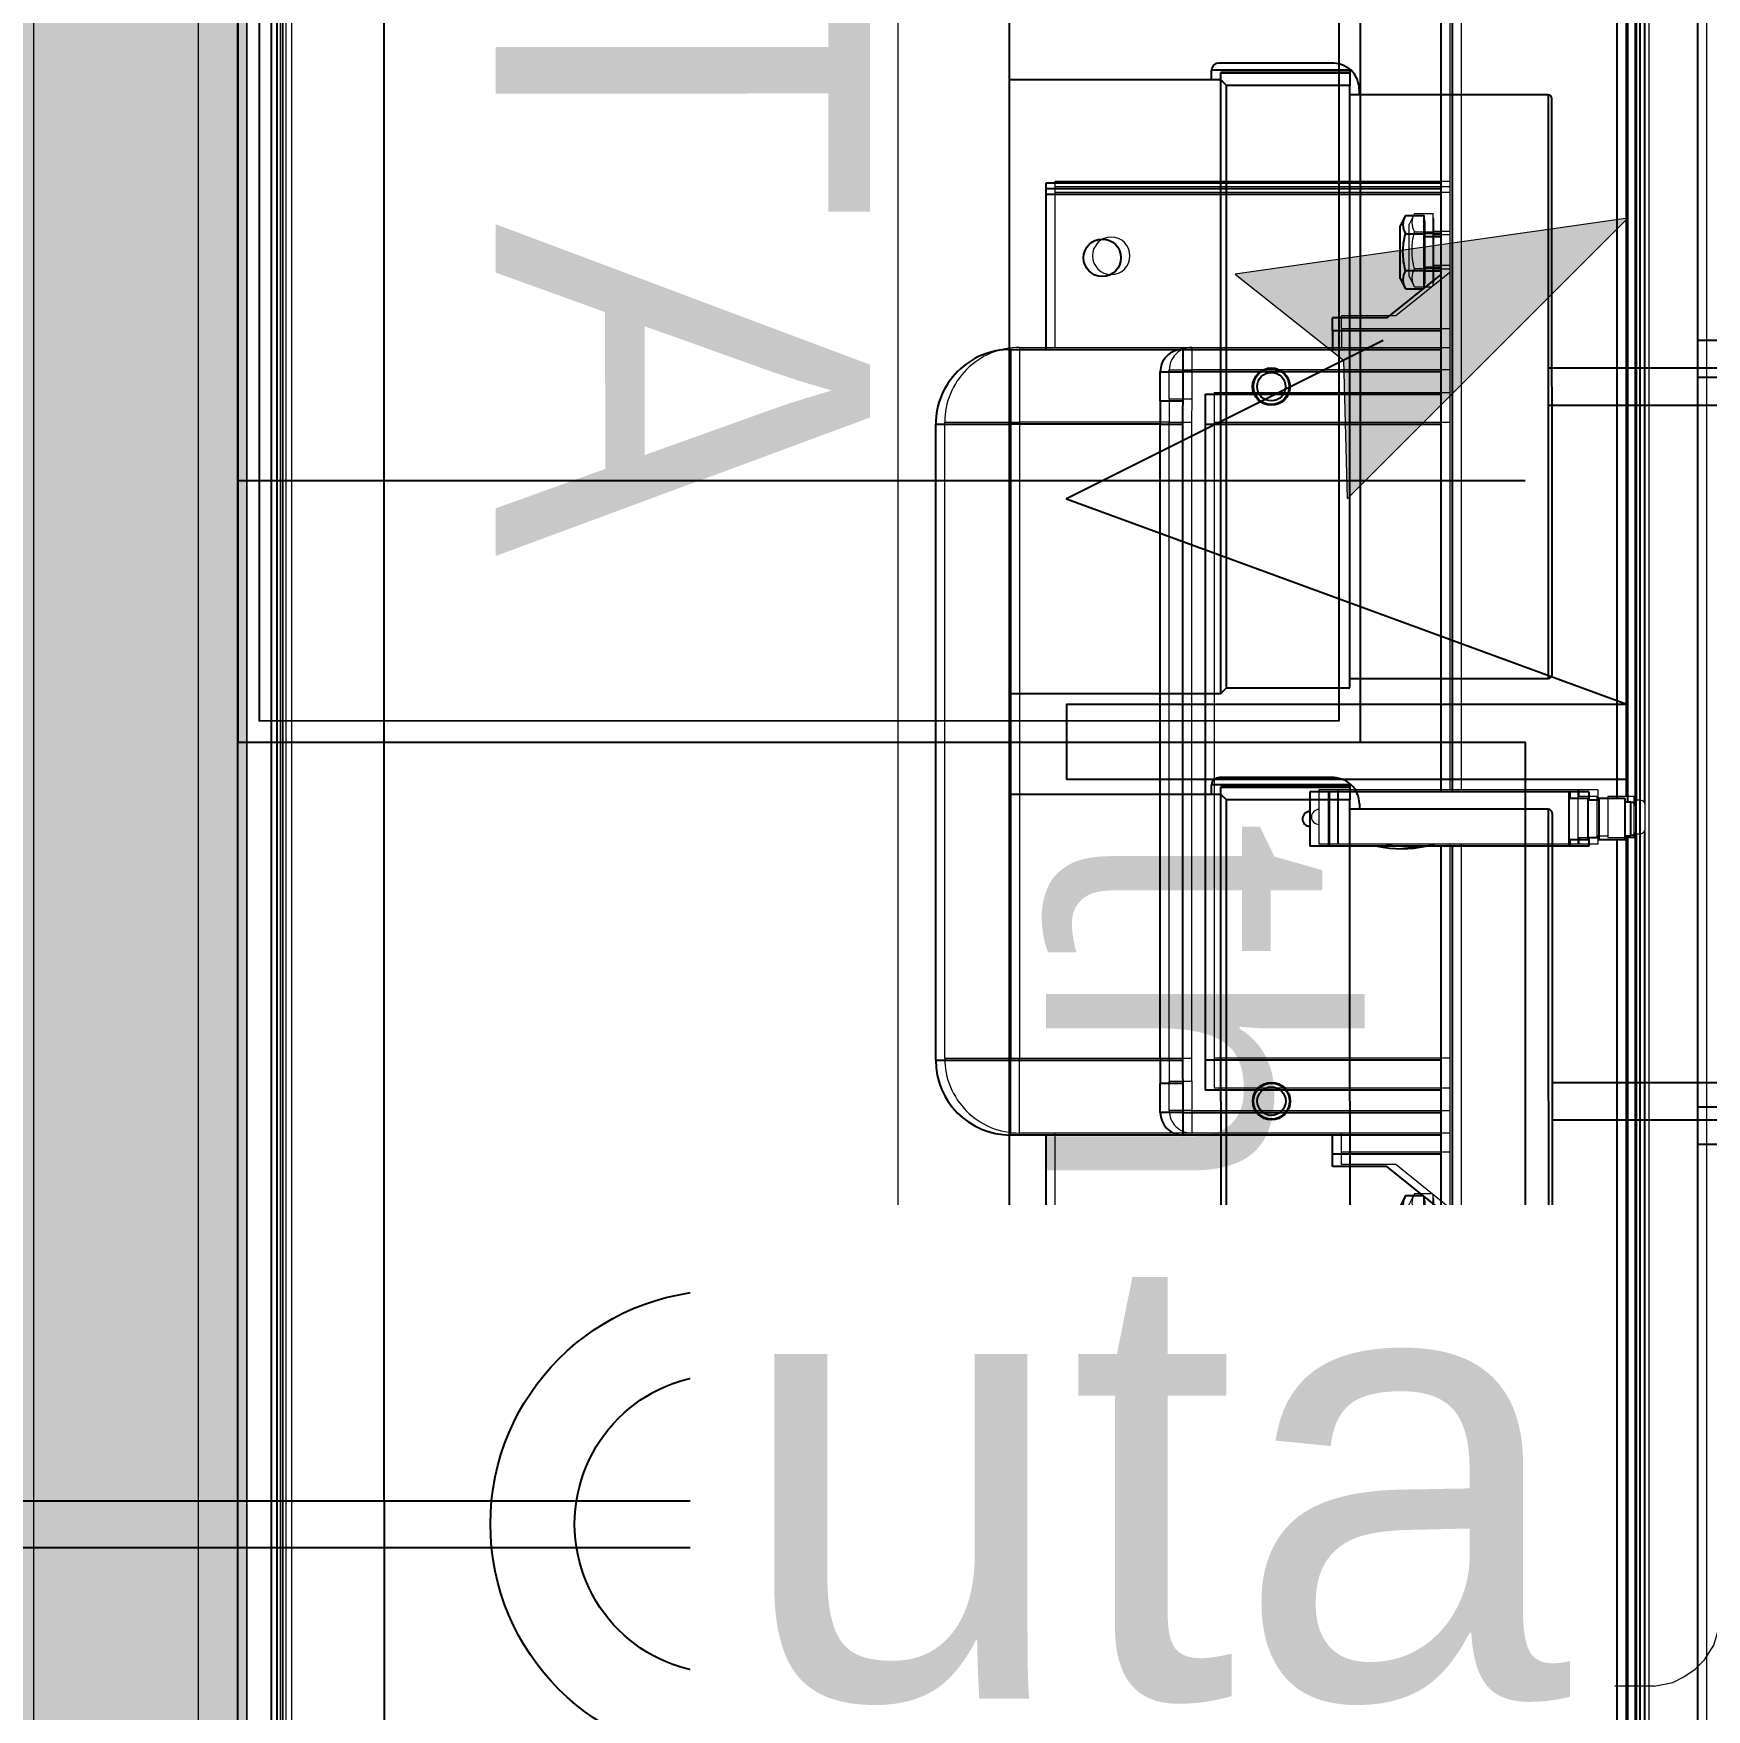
# Model space of a CAD drawing. Header units: centimetres. Extents: x 2666 to 9670, y 1889 to 5633.
# Drawn here: x 5246.33 to 5291.04, y 4319.48 to 4364.28 of the extents above; entities that cross this region are included whole.
import ezdxf

# ---------------------------------------------------------------- set-up
doc = ezdxf.new("R2010")
doc.units = ezdxf.units.CM
doc.header["$LTSCALE"] = 12.7
doc.linetypes.add('prlm_vmc', pattern=[0.282222, 0.141111, -0.141111])
for name, color, linetype, lineweight in [('B amÈnagement intÈrieur', 7, 'Continuous', 5), ('B aménagement intérieur', 7, 'Continuous', 5), ('B Général', 7, 'Continuous', 5), ('C ANNOTATIONS-prestations', 7, 'Continuous', 5), ('F REMPLISSAGE-vert clair', 7, 'Continuous', 13), ('F REMPLISSAGE-vert clair-1', 7, 'Continuous', 5), ('F REMPLISSAGE-vert foncÈ', 7, 'Continuous', 5), ('F REMPLISSAGE-vert foncé', 7, 'Continuous', 13), ('prlm-ELEC-CFO', 1, 'Continuous', 25)]:
    doc.layers.add(name, color=color, linetype=linetype, lineweight=lineweight)
doc.layers.add('MTI900_Alu', color=252, linetype='Continuous')
doc.layers.add('prlm-CHAUFF', color=4, linetype='Continuous')
doc.styles.add('prlm-chauff', font='trebucbi.ttf', dxfattribs={"height": 18})
doc.styles.add('prlm-elec-cfo', font='comic.ttf', dxfattribs={"height": 12})

# ---------------------------------------------------------------- blocks, each defined once
blk = doc.blocks.new('G 100_80')
at = {"layer": 'B Général', "color": 7, "linetype": 'Continuous', "lineweight": 5, "flags": 128}
blk.add_lwpolyline([(9.5, -45), (9.5, 45), (48.52, 45), (48.52, -45)], close=True, dxfattribs=at)
at = {"layer": 'C ANNOTATIONS-prestations', "lineweight": 5}
for p, q in [((46.87, 43.75), (46.87, -43.75)), ((46.97, -43.75), (46.97, 43.75)), ((9.5, 42.25), (9.5, -42.25)), ((10.55, 41.05), (10.55, -41.05)), ((10.7, 41), (10.7, -41)), ((41.65, 2.775), (41.65, 40.287)), ((41.95, 2.775), (41.95, 40.274)), ((10.4, 39.6), (10.4, -39.6)), ((46.35, 2.6), (46.35, 36.034)), ((46.65, 35.974), (46.65, 2.5)), ((46.85, 31.75), (46.85, 2.433)), ((31.1, 14.95), (41.65, 14.95)), ((31.1, 14.8), (31.1, 14.95)), ((31.1, 14.8), (41.65, 14.8)), ((31.1, 14.8), (31.1, 14.65)), ((31.1, 14.65), (31.1, 10.5)), ((31.1, 14.65), (41.65, 14.65)), ((40.56, 13.8), (40.704, 14.082)), ((40.704, 14.082), (41.2, 14.082)), ((41.2, 14.082), (41.2, 13.836)), ((41.2, 13.95), (41.22, 13.95)), ((41.22, 13.95), (41.22, 12.25)), ((40.56, 13.8), (40.56, 12.4)), ((40.704, 13.591), (41.2, 13.591)), ((41.2, 13.836), (41.2, 13.591)), ((41.2, 13.591), (41.2, 13.1)), ((41.22, 13.6), (41.65, 13.6)), ((41.65, 13.508), (41.22, 13.508)), ((41.2, 13.1), (41.2, 12.609)), ((40.704, 12.609), (41.2, 12.609)), ((41.2, 12.609), (41.2, 12.364)), ((41.65, 12.692), (41.22, 12.692)), ((41.65, 12.6), (41.22, 12.6)), ((41.65, 12.504), (40.205, 11.342)), ((40.704, 12.119), (40.56, 12.4)), ((40.704, 12.119), (41.171, 12.119)), ((41.2, 12.364), (41.2, 12.142)), ((41.22, 12.25), (41.2, 12.25)), ((38.75, 11.342), (38.75, 11)), ((40.205, 11.342), (38.75, 11.342)), ((38.75, 11), (41.65, 11)), ((38.75, 11), (38.75, 10.5)), ((34.75, 10.5), (30.15, 10.5)), ((30.15, 10.5), (30.15, 8.5)), ((41.65, 10.5), (34.75, 10.5)), ((34.75, 9.9), (34.75, 10.5)), ((34.15, 9.9), (34.15, 9.125)), ((34.75, 9.9), (34.15, 9.9)), ((34.75, 9.9), (41.65, 9.9)), ((34.75, 9.125), (34.75, 9.9)), ((34.15, 8.5), (34.15, 9.125)), ((34.75, 9.125), (34.15, 9.125)), ((35.35, -9.3), (35.35, 9.3)), ((41.65, 9.3), (35.35, 9.3)), ((28.15, 8.5), (28.15, -8.5)), ((28.15, 8.5), (30.15, 8.5)), ((30.15, -8.5), (30.15, 8.5)), ((30.15, 8.5), (34.15, 8.5)), ((34.15, 8.5), (34.15, -8.5)), ((34.15, 8.5), (34.742, 8.5)), ((34.742, -8.5), (34.742, 8.5)), ((41.65, 8.5), (35.35, 8.5)), ((38.65, 2.775), (38.15, 2.775)), ((38.15, 1.325), (38.15, 2.775)), ((38.65, 1.325), (38.65, 2.775)), ((38.675, 2.775), (38.65, 2.775)), ((38.675, 2.775), (38.675, 1.325)), ((45.075, 2.775), (38.675, 2.775)), ((45.075, 2.775), (45.075, 1.325)), ((45.1, 2.775), (45.075, 2.775)), ((45.6, 2.775), (45.1, 2.775)), ((45.1, 2.6), (45.1, 2.775)), ((45.6, 2.55), (45.6, 2.775)), ((45.075, 2.6), (45.575, 2.6)), ((45.575, 1.5), (45.575, 2.6)), ((45.575, 2.55), (45.875, 2.55)), ((45.875, 1.5), (45.875, 2.6)), ((45.875, 2.6), (46.575, 2.6)), ((46.575, 2.6), (46.575, 1.5)), ((46.575, 2.5), (46.725, 2.5)), ((46.725, 2.5), (46.725, 1.6)), ((45.575, 1.5), (45.075, 1.5)), ((45.1, 1.325), (45.1, 1.5)), ((45.875, 1.55), (45.575, 1.55)), ((45.6, 1.325), (45.6, 1.55)), ((46.575, 1.5), (45.875, 1.5)), ((46.35, -36.044), (46.35, 1.5)), ((46.725, 1.6), (46.575, 1.6)), ((46.65, 1.6), (46.65, -35.984)), ((46.85, 1.667), (46.85, -31.75)), ((38.65, 1.325), (38.15, 1.325)), ((38.675, 1.325), (38.65, 1.325)), ((45.075, 1.325), (38.675, 1.325)), ((41.65, -40.287), (41.65, 1.325)), ((41.95, -40.274), (41.95, 1.325)), ((45.1, 1.325), (45.075, 1.325)), ((45.6, 1.325), (45.1, 1.325)), ((28.15, -8.5), (30.15, -8.5)), ((34.15, -8.5), (30.15, -8.5)), ((30.15, -10.5), (30.15, -8.5)), ((34.15, -9.124), (34.15, -8.5)), ((34.15, -8.5), (34.742, -8.5)), ((35.35, -8.5), (41.65, -8.5)), ((34.15, -9.124), (34.15, -9.9)), ((34.15, -9.124), (34.75, -9.124)), ((34.75, -9.9), (34.75, -9.124)), ((35.35, -9.3), (41.65, -9.3)), ((34.15, -9.9), (34.75, -9.9)), ((41.65, -9.9), (34.75, -9.9)), ((34.75, -10.5), (34.75, -9.9)), ((30.15, -10.5), (34.75, -10.5)), ((31.1, -10.5), (31.1, -14.65)), ((34.75, -10.5), (41.65, -10.5)), ((38.75, -11), (38.75, -10.5)), ((41.65, -11), (38.75, -11)), ((38.75, -11), (38.75, -11.342)), ((40.205, -11.342), (38.75, -11.342)), ((41.65, -12.504), (40.205, -11.342)), ((40.56, -12.4), (40.704, -12.118)), ((40.56, -12.4), (40.56, -13.8)), ((40.704, -12.118), (41.171, -12.118)), ((41.2, -12.142), (41.2, -12.364)), ((41.2, -12.25), (41.22, -12.25)), ((41.2, -12.364), (41.2, -12.609)), ((41.22, -12.25), (41.22, -13.95)), ((40.704, -12.609), (41.2, -12.609)), ((41.2, -12.609), (41.2, -13.1)), ((41.22, -12.6), (41.65, -12.6)), ((41.65, -12.692), (41.22, -12.692)), ((41.2, -13.1), (41.2, -13.591)), ((40.704, -14.081), (40.56, -13.8)), ((40.704, -13.591), (41.2, -13.591)), ((41.2, -13.591), (41.2, -13.836)), ((41.2, -13.836), (41.2, -14.081)), ((41.65, -13.508), (41.22, -13.508)), ((41.65, -13.6), (41.22, -13.6)), ((40.704, -14.081), (41.2, -14.081)), ((41.22, -13.95), (41.2, -13.95)), ((31.1, -14.65), (31.1, -14.8)), ((31.1, -14.65), (41.65, -14.65)), ((31.1, -14.8), (41.65, -14.8)), ((31.1, -14.8), (31.1, -14.95)), ((31.1, -14.95), (41.65, -14.95))]:
    blk.add_line(p, q, dxfattribs=at)
at = {"layer": 'C ANNOTATIONS-prestations', "lineweight": 5, "flags": 128}
for points in [[(40.704, 13.591, -0.132797), (40.637, 13.836, -0.132797), (40.704, 14.082)], [(40.704, 12.119, -0.132797), (40.637, 12.364, -0.132797), (40.704, 12.609)], [(28.15, 8.5, -0.198912), (28.736, 9.914, -0.198912), (30.15, 10.5)], [(34.15, 9.9, -0.198912), (34.326, 10.324, -0.198912), (34.75, 10.5)], [(39.95, 2.775, -0.057544), (40.6, 2.85, -0.057544), (41.25, 2.775)], [(38.15, 1.85, -0.414214), (37.95, 2.05, -0.414214), (38.15, 2.25)], [(46.725, 2.5, -0.16547), (46.816, 2.469, -0.16547), (46.87, 2.388)], [(46.87, 1.712, -0.16547), (46.816, 1.631, -0.16547), (46.725, 1.6)], [(30.15, -10.5, -0.198912), (28.736, -9.914, -0.198912), (28.15, -8.5)], [(34.75, -10.5, -0.198912), (34.326, -10.324, -0.198912), (34.15, -9.9)], [(40.704, -12.609, -0.132797), (40.637, -12.364, -0.132797), (40.704, -12.118)], [(40.704, -14.081, -0.132797), (40.637, -13.836, -0.132797), (40.704, -13.591)]]:
    blk.add_lwpolyline(points, format="xyb", dxfattribs=at)
blk.add_lwpolyline([(34.75, -9.124), (34.742, -8.506), (34.742, -8.5)], dxfattribs=at)
at = {"layer": 'C ANNOTATIONS-prestations', "lineweight": 5}
for centre in [(32.6, 12.95), (32.6, -12.95)]:
    blk.add_circle(centre, 0.5, dxfattribs=at)
for points in [[(40.704, 13.591), (40.575, 13.098), (40.702, 12.615), (40.703, 12.612), (40.704, 12.609)], [(34.742, 8.5), (34.746, 8.812), (34.75, 9.118), (34.75, 9.121), (34.75, 9.125)], [(40.704, -12.609), (40.575, -13.102), (40.702, -13.585), (40.703, -13.588), (40.704, -13.591)]]:
    blk.add_open_spline(points, degree=2, knots=[0, 0, 0, 1, 1, 2, 2, 2], dxfattribs=at)
blk = doc.blocks.new('xi.thema+')
at = {"layer": 'prlm-CHAUFF', "color": 7, "linetype": 'prlm_vmc', "ltscale": 30}
for points in [[(-27.9, 0), (-27.9, 34.4)], [(27.9, 0), (27.9, 34.4)]]:
    blk.add_lwpolyline(points, dxfattribs=at)
at = {"layer": 'prlm-CHAUFF', "color": 0}
blk.add_lwpolyline([(-20.9, 0), (-20.9, 34.4), (20.9, 34.4), (20.9, 0)], close=True, dxfattribs=at)
for radius in [6.25, 4]:
    blk.add_circle((0, 13), radius, dxfattribs=at)
at = {"layer": 'prlm-CHAUFF', "color": 0, "insert": (0, 25.539), "char_height": 8, "width": 7.19706, "attachment_point": 5, "style": 'prlm-chauff'}
blk.add_mtext('thema+', dxfattribs=at)
blk = doc.blocks.new('A n0.MTI900_Alu_390')
at = {"layer": 'MTI900_Alu', "color": 1, "linetype": 'Continuous'}
for p, q in [((-4.225, 0), (4.225, 0)), ((-4.105, -0.105), (4.105, -0.105)), ((-4.1, -0.12), (4.1, -0.12)), ((-3.96, -0.09), (3.96, -0.09)), ((-0.85, -1.865), (0.85, -1.865)), ((-0.85, -1.865), (-0.85, -2.065)), ((0.85, -1.865), (0.85, -2.065)), ((-1.05, -2.525), (-1.05, -2.065)), ((-1.05, -2.065), (-0.85, -2.065)), ((0.85, -2.065), (-0.85, -2.065)), ((-0.85, -2.065), (-0.85, -2.465)), ((0.85, -2.465), (0.85, -2.065)), ((1.05, -2.065), (0.85, -2.065)), ((1.05, -2.065), (1.05, -2.525)), ((-1.495, -2.16), (-1.495, -3.215)), ((-1.48, -2.16), (-1.495, -2.16)), ((-1.48, -2.16), (-1.48, -3.215)), ((-1.48, -2.16), (-1.465, -2.16)), ((-1.465, -2.16), (-1.05, -2.16)), ((-1.465, -2.16), (-1.465, -3.215)), ((1.05, -2.16), (1.465, -2.16)), ((1.465, -2.16), (1.48, -2.16)), ((1.465, -2.16), (1.465, -3.215)), ((1.48, -2.16), (1.48, -3.215)), ((1.48, -2.16), (1.495, -2.16)), ((1.495, -2.16), (1.495, -3.215)), ((-0.99, -2.465), (-0.9124, -2.465)), ((-0.99, -2.525), (-0.99, -2.465)), ((-0.85, -2.465), (-0.9124, -2.465)), ((-0.9124, -2.525), (-0.9124, -2.465)), ((-0.85, -2.465), (0.85, -2.465)), ((-0.85, -2.465), (-0.85, -2.5242)), ((0.9124, -2.465), (0.85, -2.465)), ((0.85, -2.465), (0.85, -2.5242)), ((0.9124, -2.465), (0.99, -2.465)), ((0.9124, -2.465), (0.9124, -2.525)), ((0.99, -2.465), (0.99, -2.525)), ((-1.05, -3.215), (-1.05, -2.525)), ((-0.99, -2.525), (-1.05, -2.525)), ((-0.99, -2.525), (-0.99, -3.215)), ((-0.9124, -2.525), (-0.99, -2.525)), ((0.85, -2.5242), (-0.85, -2.5242)), ((0.99, -2.525), (0.9124, -2.525)), ((0.99, -3.215), (0.99, -2.525)), ((1.05, -2.525), (0.99, -2.525)), ((1.05, -2.525), (1.05, -3.215)), ((0.93, -2.585), (-0.93, -2.585)), ((-0.93, -3.215), (-0.93, -2.585)), ((-0.85, -3.215), (-0.85, -2.585)), ((0.85, -2.585), (0.85, -3.215)), ((0.93, -2.585), (0.93, -3.215)), ((-0.2775, -2.915), (-0.2775, -2.865)), ((-0.1325, -2.865), (-0.2775, -2.865)), ((-0.1325, -2.915), (-0.1325, -2.865)), ((-1.1342, -2.925), (-1.1, -2.925)), ((-1.1342, -3.0705), (-1.1342, -2.925)), ((-1.1, -2.925), (-1.1, -3.215)), ((-1.1, -2.925), (-1.05, -2.925)), ((-0.1325, -2.915), (-0.2775, -2.915)), ((-0.2775, -2.9175), (-0.2775, -2.915)), ((-0.2775, -2.9175), (-0.1325, -2.9175)), ((-0.2775, -3.5575), (-0.2775, -2.9175)), ((-0.1325, -2.9175), (-0.1325, -2.915)), ((-0.1325, -3.5575), (-0.1325, -2.9175)), ((1.1, -2.925), (1.05, -2.925)), ((1.1, -3.215), (1.1, -2.925)), ((1.1, -2.925), (1.1342, -2.925)), ((1.1342, -3.0705), (1.1342, -2.925)), ((-1.2504, -3.215), (-1.1342, -3.0705)), ((1.2504, -3.215), (1.1342, -3.0705)), ((-1.38, -3.106), (-1.4081, -3.1204)), ((-1.4081, -3.1204), (-1.4081, -3.17)), ((-1.38, -3.106), (-1.24, -3.106)), ((-1.3591, -3.1204), (-1.3591, -3.17)), ((-1.2609, -3.1204), (-1.2609, -3.17)), ((-1.2119, -3.1204), (-1.24, -3.106)), ((-1.2119, -3.1204), (-1.2119, -3.1671)), ((1.24, -3.106), (1.2119, -3.1204)), ((1.2119, -3.1204), (1.2119, -3.1671)), ((1.24, -3.106), (1.38, -3.106)), ((1.2609, -3.1204), (1.2609, -3.17)), ((1.3591, -3.1204), (1.3591, -3.17)), ((1.4081, -3.1204), (1.38, -3.106)), ((1.4081, -3.1204), (1.4081, -3.17)), ((-1.4081, -3.17), (-1.3836, -3.17)), ((-1.395, -3.17), (-1.395, -3.172)), ((-1.395, -3.172), (-1.225, -3.172)), ((-1.3836, -3.17), (-1.3591, -3.17)), ((-1.36, -3.172), (-1.36, -3.215)), ((-1.3591, -3.17), (-1.31, -3.17)), ((-1.3508, -3.215), (-1.3508, -3.172)), ((-1.31, -3.17), (-1.2609, -3.17)), ((-1.2692, -3.215), (-1.2692, -3.172)), ((-1.2609, -3.17), (-1.2364, -3.17)), ((-1.26, -3.215), (-1.26, -3.172)), ((-1.2364, -3.17), (-1.2142, -3.17)), ((-1.225, -3.172), (-1.225, -3.17)), ((1.2142, -3.17), (1.2364, -3.17)), ((1.225, -3.17), (1.225, -3.172)), ((1.225, -3.172), (1.395, -3.172)), ((1.2364, -3.17), (1.2609, -3.17)), ((1.26, -3.172), (1.26, -3.215)), ((1.2609, -3.17), (1.31, -3.17)), ((1.2692, -3.215), (1.2692, -3.172)), ((1.31, -3.17), (1.3591, -3.17)), ((1.3508, -3.215), (1.3508, -3.172)), ((1.3591, -3.17), (1.3836, -3.17)), ((1.36, -3.215), (1.36, -3.172)), ((1.3836, -3.17), (1.4081, -3.17)), ((1.395, -3.172), (1.395, -3.17)), ((-0.2775, -3.215), (-4.0287, -3.215)), ((4.0287, -3.215), (-0.1325, -3.215)), ((-0.2775, -3.245), (-4.0274, -3.245)), ((4.0274, -3.245), (-0.1325, -3.245)), ((-0.2775, -3.5575), (-0.1325, -3.5575)), ((-0.2775, -3.56), (-0.2775, -3.5575)), ((-0.2775, -3.61), (-0.2775, -3.56)), ((-0.26, -3.56), (-0.2775, -3.56)), ((-0.26, -3.5575), (-0.26, -3.6075)), ((-0.15, -3.6075), (-0.15, -3.5575)), ((-0.1325, -3.56), (-0.15, -3.56)), ((-0.1325, -3.56), (-0.1325, -3.5575)), ((-0.1325, -3.61), (-0.1325, -3.56)), ((-0.255, -3.61), (-0.2775, -3.61)), ((-0.15, -3.6075), (-0.26, -3.6075)), ((-0.255, -3.6075), (-0.255, -3.6375)), ((-0.155, -3.6375), (-0.155, -3.6075)), ((-0.1325, -3.61), (-0.155, -3.61)), ((-0.15, -3.6375), (-0.26, -3.6375)), ((-0.26, -3.6375), (-0.26, -3.7075)), ((-0.15, -3.7075), (-0.15, -3.6375)), ((-0.26, -3.685), (-3.6034, -3.685)), ((-3.5974, -3.715), (-0.25, -3.715)), ((-0.26, -3.7075), (-0.15, -3.7075)), ((-0.25, -3.7075), (-0.25, -3.7225)), ((-0.16, -3.7225), (-0.16, -3.7075)), ((-0.16, -3.715), (3.5984, -3.715)), ((3.6044, -3.685), (-0.15, -3.685)), ((-4.375, -3.737), (4.375, -3.737)), ((4.375, -3.747), (-4.375, -3.747)), ((-3.175, -3.735), (-0.2433, -3.735)), ((-0.25, -3.7225), (-0.16, -3.7225)), ((-0.1667, -3.735), (3.175, -3.735)), ((-4.375, -3.902), (4.375, -3.902)), ((-1.075, -3.9853), (-1.075, -3.902)), ((-0.975, -3.902), (-0.975, -3.973)), ((0.975, -3.973), (0.975, -3.902)), ((1.075, -3.902), (1.075, -3.9853))]:
    blk.add_line(p, q, dxfattribs=at)
for centre in [(-1.295, -2.31), (1.295, -2.31)]:
    blk.add_circle(centre, 0.05, dxfattribs=at)
for centre, radius, start, end in [((-0.85, -2.065), 0.2, 90, 180), ((0.85, -2.065), 0.2, 0, 90), ((-0.99, -2.525), 0.06, 90, 180), ((0.99, -2.525), 0.06, 0, 90), ((-0.205, -2.865), 0.02, 0, 180), ((0, -3.11), 0.285, 166.8264, 193.1736), ((-1.3836, -3.1624), 0.0487, 59.7422, 120.2578), ((-1.2364, -3.1624), 0.0487, 59.7422, 120.2578), ((1.2364, -3.1624), 0.0487, 59.7422, 120.2578), ((1.3836, -3.1624), 0.0487, 59.7422, 120.2578), ((-0.235, -3.7225), 0.015, 180, 255.1649), ((-0.175, -3.7225), 0.015, 284.8351, 0)]:
    blk.add_arc(centre, radius, start, end, dxfattribs=at)
for points, knots in [([(-0.85, -2.5242), (-0.8604, -2.5242), (-0.8708, -2.5243), (-0.8916, -2.5247), (-0.902, -2.525), (-0.9124, -2.525)], [0, 0, 0, 0, 0.5, 0.5, 1, 1, 1, 1]), ([(0.9124, -2.525), (0.902, -2.525), (0.8916, -2.5247), (0.8708, -2.5243), (0.8604, -2.5242), (0.85, -2.5242)], [0, 0, 0, 0, 0.5, 0.5, 1, 1, 1, 1]), ([(-1.3591, -3.1204), (-1.3511, -3.1183), (-1.343, -3.1166), (-1.3306, -3.1149), (-1.3265, -3.1144), (-1.3182, -3.1138), (-1.3141, -3.1137), (-1.3017, -3.1137), (-1.2935, -3.1143), (-1.2772, -3.1166), (-1.269, -3.1183), (-1.2609, -3.1204)], [0, 0, 0, 0, 0.25, 0.25, 0.375, 0.375, 0.5, 0.5, 0.75, 0.75, 1, 1, 1, 1]), ([(1.2609, -3.1204), (1.269, -3.1183), (1.2772, -3.1166), (1.2935, -3.1143), (1.3017, -3.1137), (1.3141, -3.1137), (1.3182, -3.1138), (1.3265, -3.1144), (1.3306, -3.1149), (1.343, -3.1166), (1.3511, -3.1183), (1.3591, -3.1204)], [0, 0, 0, 0, 0.25, 0.25, 0.5, 0.5, 0.625, 0.625, 0.75, 0.75, 1, 1, 1, 1])]:
    blk.add_open_spline(points, degree=3, knots=knots, dxfattribs=at)
blk = doc.blocks.new('xi.uta-yzen-g')
at = {"layer": 'prlm-CHAUFF', "ltscale": 50}
for p, q in [((-17.3, 35.02), (-1.7, 35.02)), ((-17.3, 35.02), (-17.3, 29.72)), ((-1.8, 35.12), (-17.2, 35.12)), ((-1.7, 29.72), (-1.7, 35.02)), ((1.8, 35.02), (17.4, 35.02)), ((1.8, 35.02), (1.8, 29.72)), ((1.9, 35.12), (17.3, 35.12)), ((17.4, 29.72), (17.4, 35.02)), ((20.9, 35.02), (36.5, 35.02)), ((20.9, 35.02), (20.9, 29.72)), ((21, 35.12), (36.4, 35.12)), ((-17.956, 29.72), (-17.55, 29.72)), ((-17.956, 29.72), (-17.956, 26.02)), ((-17.9, 29.72), (-17.9, 26.27)), ((-17.88, 29.72), (-17.88, 26.27)), ((-1.45, 29.72), (-17.55, 29.72)), ((-17.55, 29.72), (-17.55, 26.42)), ((-17.45, 29.97), (-17.3, 29.97)), ((-1.45, 26.42), (-1.45, 29.72)), ((1.144, 29.72), (1.55, 29.72)), ((1.144, 29.72), (1.144, 26.02)), ((1.2, 29.72), (1.2, 26.27)), ((1.22, 29.72), (1.22, 26.27)), ((17.65, 29.72), (1.55, 29.72)), ((1.55, 29.72), (1.55, 26.42)), ((1.65, 29.97), (1.8, 29.97)), ((17.65, 26.42), (17.65, 29.72)), ((20.244, 29.72), (20.65, 29.72)), ((20.244, 29.72), (20.244, 26.02)), ((20.3, 29.72), (20.3, 26.27)), ((20.32, 29.72), (20.32, 26.27)), ((36.75, 29.72), (20.65, 29.72)), ((20.65, 29.72), (20.65, 26.42)), ((20.75, 29.97), (20.9, 29.97)), ((-18.15, 29.216), (-18.15, 26.22)), ((0.95, 29.216), (0.95, 26.22)), ((20.05, 29.216), (20.05, 26.22)), ((-17.9, 28.42), (-17.88, 28.42)), ((1.2, 28.42), (1.22, 28.42)), ((20.3, 28.42), (20.32, 28.42)), ((-17.88, 28.07), (-17.9, 28.07)), ((1.22, 28.07), (1.2, 28.07)), ((20.32, 28.07), (20.3, 28.07)), ((-17.9, 27.693), (-17.88, 27.693)), ((-17.88, 27.343), (-17.9, 27.343)), ((1.2, 27.693), (1.22, 27.693)), ((1.22, 27.343), (1.2, 27.343)), ((20.3, 27.693), (20.32, 27.693)), ((20.32, 27.343), (20.3, 27.343)), ((-17.9, 27.293), (-17.88, 27.293)), ((-17.88, 27.193), (-17.9, 27.193)), ((1.2, 27.293), (1.22, 27.293)), ((1.22, 27.193), (1.2, 27.193)), ((20.3, 27.293), (20.32, 27.293)), ((20.32, 27.193), (20.3, 27.193)), ((-17.7, 26.02), (-17.95, 26.02)), ((-17.88, 26.27), (-17.9, 26.27)), ((-17.7, 26.27), (-17.88, 26.27)), ((-17.55, 26.42), (-17.7, 26.27)), ((-1.3, 26.27), (-17.7, 26.27)), ((-17.7, 26.27), (-17.7, 20.62)), ((-1.45, 26.42), (-17.55, 26.42)), ((-1.3, 26.27), (-1.45, 26.42)), ((-1.3, 20.62), (-1.3, 26.27)), ((1.4, 26.02), (1.15, 26.02)), ((1.22, 26.27), (1.2, 26.27)), ((1.4, 26.27), (1.22, 26.27)), ((1.55, 26.42), (1.4, 26.27)), ((17.8, 26.27), (1.4, 26.27)), ((1.4, 26.27), (1.4, 20.62)), ((17.65, 26.42), (1.55, 26.42)), ((17.8, 26.27), (17.65, 26.42)), ((17.8, 20.62), (17.8, 26.27)), ((20.5, 26.02), (20.25, 26.02)), ((20.32, 26.27), (20.3, 26.27)), ((20.5, 26.27), (20.32, 26.27)), ((20.65, 26.42), (20.5, 26.27)), ((36.9, 26.27), (20.5, 26.27)), ((20.5, 26.27), (20.5, 20.62)), ((36.75, 26.42), (20.65, 26.42))]:
    blk.add_line(p, q, dxfattribs=at)
for points in [[(-39, 30), (-39, 0), (0, 0), (0, 30)], [(-38.429, 29.429), (-38.429, 0.571), (-0.571, 0.571), (-0.571, 29.429)], [(-40.5, 20.62), (-40.5, 3.9), (40.5, 3.9), (40.5, 20.62)]]:
    blk.add_lwpolyline(points, close=True, dxfattribs=at)
for centre, radius in [((-9.5, 27.62), 0.5), ((-9.5, 27.62), 0.48), ((-9.5, 27.62), 0.38), ((9.6, 27.62), 0.5), ((9.6, 27.62), 0.48), ((9.6, 27.62), 0.38)]:
    blk.add_circle(centre, radius, dxfattribs=at)
for centre, radius, start, end in [((-17.2, 35.02), 0.1, 90, 180), ((-1.8, 35.02), 0.1, 0, 90), ((1.9, 35.02), 0.1, 90, 180), ((17.3, 35.02), 0.1, 0, 90), ((21, 35.02), 0.1, 90, 180), ((-17.375, 29.24), 0.776, 138.5248, 181.7675), ((-17.45, 29.27), 0.7, 90, 136.2731), ((1.725, 29.24), 0.776, 138.5248, 181.7675), ((1.65, 29.27), 0.7, 90, 136.2731), ((20.825, 29.24), 0.776, 138.5248, 181.7675), ((20.75, 29.27), 0.7, 90, 136.2731), ((-17.95, 26.22), 0.2, 180, 268.3239), ((-17.95, 26.22), 0.2, 268.3239, 270), ((1.15, 26.22), 0.2, 180, 268.3239), ((1.15, 26.22), 0.2, 268.3239, 270), ((20.25, 26.22), 0.2, 180, 268.3239), ((20.25, 26.22), 0.2, 268.3239, 270)]:
    blk.add_arc(centre, radius, start, end, dxfattribs=at)
for centre, major_axis, ratio, start_param, end_param in [((-17.45, 28.959), (-0.45, 0), 0.974723, 5.983927, 6.283185), ((-17.45, 28.603), (-0.45, 0), 0.974723, 5.983927, 6.283185), ((1.65, 28.959), (-0.45, 0), 0.974723, 5.983927, 6.283185), ((1.65, 28.603), (-0.45, 0), 0.974723, 5.983927, 6.283185), ((20.75, 28.959), (-0.45, 0), 0.974723, 5.983927, 6.283185), ((20.75, 28.603), (-0.45, 0), 0.974723, 5.983927, 6.283185), ((-16.65, 28.603), (-1.25, 0), 0.146694, 0, 0.179125), ((2.45, 28.603), (-1.25, 0), 0.146694, 0, 0.179125), ((21.55, 28.603), (-1.25, 0), 0.146694, 0, 0.179125)]:
    blk.add_ellipse(centre, major_axis=major_axis, ratio=ratio, start_param=start_param, end_param=end_param, dxfattribs=at)
for points in [[(-17.882, 29.391), (-17.886, 29.379), (-17.889, 29.366), (-17.897, 29.324), (-17.9, 29.294), (-17.9, 29.265)], [(1.218, 29.391), (1.214, 29.379), (1.211, 29.366), (1.203, 29.324), (1.2, 29.294), (1.2, 29.265)], [(20.318, 29.391), (20.314, 29.379), (20.311, 29.366), (20.303, 29.324), (20.3, 29.294), (20.3, 29.265)]]:
    blk.add_open_spline(points, degree=3, knots=[0.8185803, 0.8185803, 0.8185803, 0.8185803, 0.875, 0.875, 1, 1, 1, 1], dxfattribs=at)
at = {"layer": 'prlm-CHAUFF', "ltscale": 50, "insert": (-31.697, 16.894), "char_height": 10, "width": 139.79252, "attachment_point": 1}
blk.add_mtext('UTA', dxfattribs=at)
blk = doc.blocks.new('xi.UTA')
at = {"layer": 'prlm-ELEC-CFO', "lineweight": 5}
blk.add_hatch(color=0, dxfattribs=at).paths.add_polyline_path([(-3, 6), (-0.103, 3.699), (0, 0), (7.5, 7.5)])
at = {"layer": 'prlm-ELEC-CFO', "color": 0, "lineweight": 5, "flags": 128}
blk.add_lwpolyline([(-3, 6), (-0.103, 3.699), (0, 0), (7.5, 7.5)], close=True, dxfattribs=at)
at = {"layer": 'prlm-ELEC-CFO', "color": 0}
blk.add_lwpolyline([(0.955, 4.227), (-7.5, 0), (7.5, -5.5), (-7.5, -5.5), (-7.5, -7.5), (7.5, -7.5)], dxfattribs=at)
blk = doc.blocks.new('200_wc-2')
at = {"layer": 'B Général', "color": 7, "linetype": 'Continuous', "lineweight": 5}
for p, q in [((-25, -20.1), (-25, 0)), ((-24.9, 0.1), (24.9, 0.1))]:
    blk.add_line(p, q, dxfattribs=at)
at = {"layer": 'B Général', "color": 7, "linetype": 'Continuous', "lineweight": 5, "flags": 128}
blk.add_lwpolyline([(-25, -20.1), (-24.9, -20.6), (-24.75, -20.9), (-24.55, -21.2), (-24.3, -21.45), (-23.9, -21.7), (-23.4, -21.85), (-23.15, -21.9), (23.25, -21.9), (23.55, -21.85), (23.9, -21.7), (24.2, -21.5), (24.45, -21.3), (24.65, -21.05), (24.8, -20.75), (24.9, -20.5), (24.95, -20.3), (25, -20.1)], dxfattribs=at)
at = {"layer": 'B Général', "color": 7, "linetype": 'Continuous', "lineweight": 5}
blk.add_arc((-24.9, 0), 0.1, 90, 180, dxfattribs=at)

msp = doc.modelspace()

# ---------------------------------------------------------------- hatches: boundary and pattern name
at = {"layer": 'B amÈnagement intÈrieur', "linetype": 'Continuous', "lineweight": 0, "true_color": 0xc0dcc0}
msp.add_hatch(color=9, dxfattribs=at).paths.add_polyline_path([(5250.731, 4392.689), (5246.331, 4392.689), (5245.031, 4391.389), (5245.031, 4300.389), (5252.031, 4300.389), (5252.031, 4391.389)])

# ---------------------------------------------------------------- linework, layer by layer
at = {"layer": 'B aménagement intérieur', "color": 98, "linetype": 'Continuous', "lineweight": 13, "true_color": 0x004400}
msp.add_line((5252.031, 4391.389), (5252.031, 4300.389), dxfattribs=at)
at = {"layer": 'F REMPLISSAGE-vert clair'}
for p, q in [((5246.331, 4392.689), (5246.331, 4300.389)), ((5250.731, 4392.689), (5250.731, 4300.389))]:
    msp.add_line(p, q, dxfattribs=at)
at = {"layer": 'F REMPLISSAGE-vert clair-1', "color": 9, "linetype": 'Continuous', "true_color": 0xc0dcc0}
msp.add_solid([(5250.731, 4300.389), (5250.731, 4392.689), (5246.331, 4300.389), (5246.331, 4392.689)], dxfattribs=at)
at = {"layer": 'F REMPLISSAGE-vert foncÈ', "color": 54, "linetype": 'Continuous', "true_color": 0x99aa00}
msp.add_solid([(5252.031, 4300.389), (5252.031, 4391.389), (5250.731, 4300.389), (5250.731, 4392.689)], dxfattribs=at)
at = {"layer": 'F REMPLISSAGE-vert foncé'}
for p, q in [((5246.331, 4392.689), (5246.331, 4300.389)), ((5250.731, 4392.689), (5250.731, 4300.389))]:
    msp.add_line(p, q, dxfattribs=at)
at = {"layer": 'F REMPLISSAGE-vert foncé', "color": 98, "linetype": 'Continuous', "lineweight": 13, "true_color": 0x004400}
msp.add_line((5252.031, 4391.389), (5252.031, 4300.389), dxfattribs=at)
at = {"layer": 'prlm-CHAUFF', "ltscale": 50}
for p, q in [((5286.809, 4355.344), (5398.811, 4355.344)), ((5286.809, 4354.344), (5399.811, 4354.344)), ((5286.913, 4336.244), (5605.314, 4336.244)), ((5286.913, 4335.244), (5606.314, 4335.244)), ((5231.372, 4325.062), (5264.791, 4325.062)), ((5231.372, 4323.812), (5264.791, 4323.812))]:
    msp.add_line(p, q, dxfattribs=at)

# ---------------------------------------------------------------- block references
at = {"layer": 'B aménagement intérieur', "color": 7, "xscale": -1, "rotation": 180}
msp.add_blockref('G 100_80', (5242.531, 4345.389), dxfattribs=at)
at = {"layer": 'B Général', "rotation": 90}
msp.add_blockref('200_wc-2', (5269.536, 4345.104), dxfattribs=at)
at = {"layer": 'prlm-CHAUFF', "xscale": 9.999999999999975, "yscale": 9.999999999999975, "zscale": 9.999999999999975, "rotation": 89.99988466022917}
msp.add_blockref('A n0.MTI900_Alu_390', (5251.791, 4345.337), dxfattribs=at)
at = {"layer": 'prlm-CHAUFF'}
for name, p, rotation in [('xi.uta-yzen-g', (5251.791, 4345.337), 270.01224236823), ('xi.thema+', (5251.791, 4324.437), 269.9998100426611)]:
    msp.add_blockref(name, p, dxfattribs=dict(at, rotation=rotation))
at = {"layer": 'prlm-ELEC-CFO'}
msp.add_blockref('xi.UTA', (5281.44, 4351.847), dxfattribs=at)

# ---------------------------------------------------------------- next in the draw order: texts
at = {"layer": 'prlm-ELEC-CFO', "lineweight": 20, "insert": (5276.235, 4325.684), "char_height": 12, "attachment_point": 5, "line_spacing_factor": 0.8, "style": 'prlm-elec-cfo', "bg_fill": 3, "box_fill_scale": 1.1, "bg_fill_color": 256, "bg_fill_transparency": 0}
msp.add_mtext('uta', dxfattribs=at)

doc.saveas('drawing.dxf')
